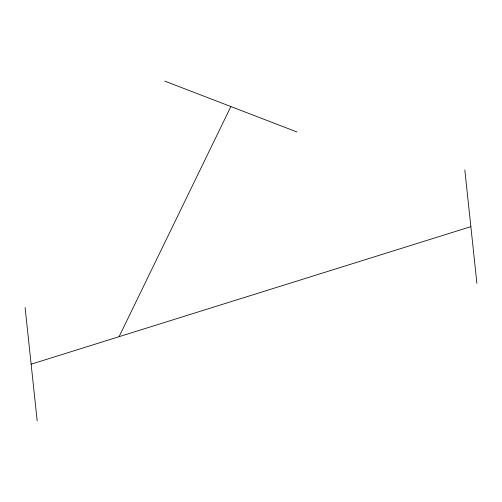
<?xml version="1.0" encoding="UTF-8"?>
<svg xmlns="http://www.w3.org/2000/svg" width="502" height="502" viewBox="0 0 502 502"><rect width="100%" height="100%" fill="white"/><g stroke="black" fill="none" stroke-linecap="round" stroke-linejoin="round"><path stroke-width="0.75" d="M119.081 336.685L230.876 106.556M31.137 364.188L470.863 226.653M164.851 81.148L296.908 131.957M464.827 169.996L476.9 283.316M25.1 307.531L37.173 420.852"/></g></svg>
